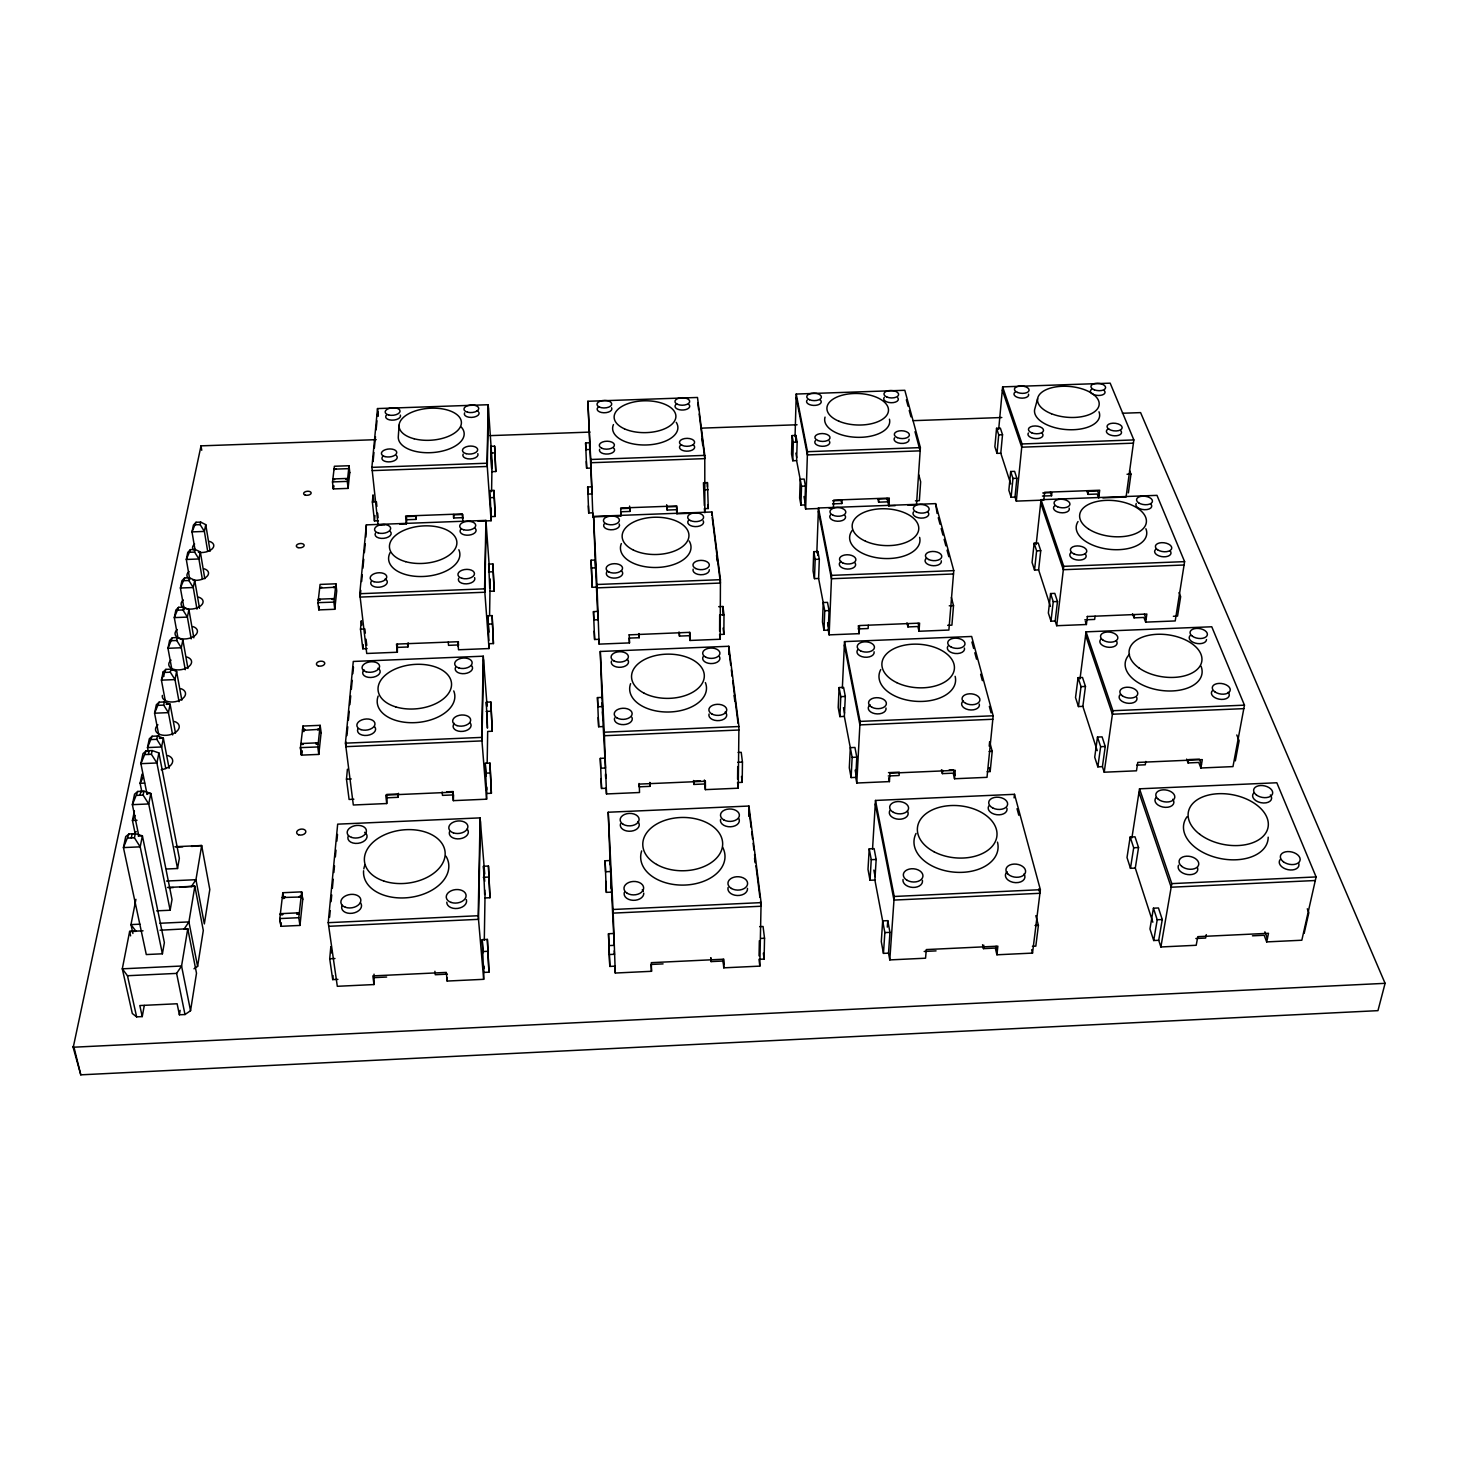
<?xml version="1.0" encoding="UTF-8"?>
<svg xmlns="http://www.w3.org/2000/svg" width="1458" height="1458" viewBox="0 0 1458 1458"><rect width="100%" height="100%" fill="white"/><g stroke="black" fill="none" stroke-linecap="round" stroke-linejoin="round"><path stroke-width="1.5" d="M707.422 486.79L707.422 482.598L703.449 482.744L704.342 505.525M591.638 486.844L587.665 486.99L587.993 494.08L592.003 493.934L587.866 401.278L697.489 397.469L704.779 455.388L704.834 512.742L704.342 508.66L708.296 508.514L707.422 482.598M610.191 864.831L608.223 812.234L748.938 806.037L761.094 902.63L759.818 966.125L723.769 967.839L723.077 961.022L711.085 961.587L711.085 958.143M711.905 515.275L711.905 511.977L593.57 516.387L595.538 568.073M719.614 631.241L719.687 614.911L723.988 614.747L723.879 634.303L719.596 634.485L720.179 639.26L689.98 640.463L689.488 635.688L679.446 636.089L679.045 631.934M720.179 639.26L720.434 579.683L711.905 511.977M722.895 615.167L722.949 606.492L718.666 606.674M723.769 967.839L723.824 959.2L651.325 962.663L651.507 971.301L615.294 973.033L614.948 966.162L609.809 966.417L609.262 954.534L608.496 933.74L613.636 933.485M728.763 654.113L728.818 646.277L600.277 651.471L601.972 698.145M737.584 779.192L737.73 766.525M704.378 780.03L705.38 789.635L738.24 788.195L738.933 726.521L728.818 646.277M738.24 788.195L737.548 782.545L742.213 782.345L742.45 762.097L741.229 752.328L738.131 752.456M483.783 972.413L488.94 972.176L487.373 939.408L482.197 939.645L483.473 968.969L483.546 964.977M484.985 897.946L489.961 897.727L488.448 866.034L483.473 866.252L484.694 894.538L484.767 890.091M486.68 793.462L491.382 793.261L489.961 763.099L485.241 763.299L486.407 790.108L486.48 786.135M487.172 763.154L487.683 731.442L492.239 731.242L490.854 702.009L486.298 702.191L487.428 728.125L487.1 712.597M457.83 641.629L458.523 649.776L489.031 648.555L489.104 643.725L493.442 643.561L492.13 615.604L487.792 615.786L488.867 640.481M489.961 591.274L494.153 591.11L492.895 563.954L488.685 564.118L489.724 588.066L489.852 580.211M491.182 516.606L495.173 516.442L493.97 490.417L489.961 490.581L490.963 513.471L491.036 508.095M491.911 471.663L495.793 471.517L494.626 446.184L490.726 446.312L491.692 468.565L490.726 446.312M488.94 972.176L487.373 939.408M489.961 897.727L488.448 866.034M491.382 793.261L489.961 763.099M492.239 731.242L490.854 702.009M493.442 643.561L492.13 615.604M494.153 591.11L492.895 563.954M495.173 516.442L493.97 490.417M495.793 471.517L494.626 446.184M484.73 873.998L480.101 817.883L337.673 824.153L328.214 922.677L337.308 986.301L373.977 984.551L372.865 975.894L446.294 972.413L447.169 981.052L483.673 979.32L483.874 966.435M484.293 940.374L485.058 893.517M487.081 705.891L483.272 656.191L353.273 661.458L345.437 743.161L353.328 804.998L386.716 803.54L385.75 795.12L452.581 792.204L453.347 800.642L486.589 799.184L486.772 787.502M489.578 615.513L490.161 578.954M478.096 521.199L491.109 520.725L491.291 509.425M491.583 491.656L492.075 461.074L488.193 404.723L377.513 408.568L371.881 467.362L378.078 524.935L384.62 524.698M748.774 816.389L748.938 806.037M483.673 979.32L478.188 915.733L480.101 817.883M486.589 799.184L481.687 737.402L483.272 656.191M489.031 648.555L484.585 588.85L485.933 520.397L366.359 524.862L359.762 593.716L366.723 653.476L397.36 652.236L397.36 644.144M491.109 520.725L487.045 463.225L488.193 404.723M480.411 821.437L478.516 919.342L328.743 926.304M483.527 659.636L481.96 740.901L345.874 746.66L346.293 742.25M486.17 523.714L484.84 592.24L360.162 597.087L360.8 590.417M488.412 407.912L487.282 466.469L372.227 470.624M759.053 955.865L759.363 940.683M759.818 966.125L758.998 959.309L764.101 959.072L764.539 938.259L763.063 926.486L759.654 926.65M796.615 460.619L797.143 442.066L795.886 435.45L792.059 435.577L791.548 454.094L792.788 460.764L796.615 460.619L801.517 486.225L800.934 505.069L804.871 504.924L805.636 508.988L818.448 508.496M792.788 460.764L793.298 442.211L792.059 435.577M795.047 436.707L796.232 394.043L904.817 390.288L920.381 447.624L916.481 504.851L907.97 505.161M795.704 442.066L795.886 435.45M804.871 504.924L805.472 486.079L804.142 479.062L800.205 479.208L799.64 497.998L800.934 505.069M805.636 508.988L807.477 451.688L796.232 394.043M453.037 797.271L453.238 791.548L446.604 791.84M458.249 646.532L458.413 641.702L396.503 644.09L397.36 652.236M462.66 518.629L462.806 514.51L453.402 514.856L453.657 517.991L463.043 517.645M447.169 981.052L447.278 977.607M453.347 800.642L453.547 794.902L442.485 795.375L442.175 792.022M818.612 578.48L819.323 559.216L817.865 551.507L813.728 551.671L813.054 570.898L814.475 578.644L818.612 578.48L824.754 610.738L823.989 630.293L828.235 630.111L829.128 634.868L859.126 633.665L859.546 625.537L919.597 623.131L919.014 631.259L948.885 630.056L953.769 570.625L935.58 503.63L818.448 507.985L816.826 552.892M814.475 578.644L815.168 559.38L813.728 551.671M817.719 555.516L817.865 551.507M453.657 517.991L453.803 514.401M828.235 630.111L829.055 610.574L827.488 602.373L823.223 602.537L822.476 622.037L823.989 630.293M829.128 634.868L831.589 575.363L818.448 507.985M832.573 503.885L841.795 503.539L841.922 500.422L832.7 500.768M844.346 716.425L845.312 696.45L843.581 687.374L839.097 687.556L838.204 707.476L839.881 716.607L844.346 716.425L852.146 757.376L851.107 777.588L855.737 777.387L856.775 783.019L889.416 781.597L889.963 773.196L955.282 770.353L954.534 778.754L987.011 777.333L993.171 715.787L971.648 636.472L844.51 641.611L842.341 688.176M839.881 716.607L840.792 696.651L839.097 687.556M859.126 633.665L858.325 625.682M855.737 777.387L856.794 757.176L854.953 747.462L850.324 747.644L849.303 767.837L851.107 777.588M856.775 783.019L860.074 721.4L844.51 641.611M868.294 625.282L868.13 628.526L858.161 628.927M887.849 501.825L878.645 502.172L878.828 499.055L888.031 498.709L889.015 502.755M895.212 505.634L888.815 505.871L889.289 498.053L833.721 500.112L833.393 507.949L829.128 508.113M874.891 880.049L876.167 859.455L874.107 848.611L869.223 848.829L868.002 869.369L870.007 880.268L874.891 880.049L884.86 932.591L883.457 953.386L888.523 953.149L889.799 959.911L925.557 958.198L926.286 949.577L997.873 946.169L996.926 954.79L1032.519 953.095L1040.374 889.708L1014.495 794.318L875.493 800.442L872.54 849.103M870.007 880.268L871.246 859.691L869.223 848.829M386.716 803.54L387.117 797.799L398.198 797.307L398.471 793.316M397.706 647.388L407.876 646.987L408.149 642.778M399.857 524.133L406.399 523.878L406.691 519.741L416.095 519.394L416.314 515.804M887.302 927.142L887.758 920.654L882.673 920.891L881.288 941.649L883.457 953.386M919.014 631.259L917.866 626.521L907.933 626.922L908.152 623.678M399.091 425.153L398.307 436.543A33.005 17.022 -4 0 0 437.364 452.035A33.005 17.022 -4 0 0 461.348 427.139M888.523 953.149L889.963 932.355L887.758 920.654M889.799 959.911L894.228 896.47L875.493 800.442M373.977 984.551L374.032 974.163M935.58 503.63L937.093 513.416M72.918 1046.516L80.791 1074.838L1377.956 1010.649L1385.1 983.33L73.265 1047.227L201.022 445.856L376.2 439.66M951.363 597.47L953.514 605.635L951.91 625.154L947.664 625.336M954.534 778.754L953.186 773.159L942.378 773.615L942.652 770.28M337.91 979.357L332.716 979.612L333.08 975.602M367.143 648.628L362.805 648.792L363.188 644.582M378.442 520.798L374.433 520.943L374.925 515.549M1000.789 453.238L1002.521 434.721L1000.37 428.16L996.561 428.306L994.866 446.768L996.999 453.365L1000.789 453.238L1010.74 483.965M998.675 429.454L1002.612 386.88L1110.176 383.162L1133.85 439.933L1126.086 497.014L1102.904 497.889M996.999 453.365L998.712 434.849L996.561 428.306M332.716 979.612L329.708 958.763L330.82 946.752L331.713 952.985M353.838 799.239L349.1 799.458L346.475 779.155L347.405 769.204M362.805 648.792L360.49 629.163L361.274 620.78L361.784 625.136M374.433 520.943L372.373 502.008L373.029 494.863L373.722 501.151M329.581 917.337L330.237 910.612M331.094 901.645L331.731 894.939M332.369 888.214L333.226 879.247M333.864 872.522L334.502 865.815M335.358 856.848L335.996 850.123M336.853 841.157L337.509 834.45M346.931 735.616L347.769 726.777M348.407 720.143L349.246 711.304M349.884 704.67L350.722 695.831M351.36 689.197L352.198 680.357M352.836 673.742L353.474 667.108M361.639 581.523L362.277 574.853M362.914 568.201L363.753 559.307M364.391 552.637L365.247 543.743M365.885 537.073L366.359 524.862M373.084 461.566L373.959 452.509M374.378 447.989L375.471 436.653M376.109 429.873L376.984 420.815M377.403 416.277L377.841 411.757M1015.005 497.087L1016.882 478.297L1014.604 471.353L1010.686 471.499L1008.863 490.252L1011.105 497.233L1015.005 497.087L1016.317 501.115L1043.8 500.094L1044.657 492.275L1099.697 490.234L1098.694 498.053L1097.181 494.043L1088.069 494.371L1086.775 490.89M1011.105 497.233L1012.964 478.443L1010.686 471.499M989.198 746.168L989.636 741.685L992.205 751.344L990.164 771.537L987.102 771.683M1016.317 501.115L1022.058 443.961L1002.612 386.88M996.926 954.79L995.304 948.065L983.457 948.629L983.822 945.185M1038.625 569.914L1040.739 550.687L1038.224 543.069L1034.141 543.233L1032.064 562.405L1034.542 570.078L1038.625 569.914L1050.453 606.419M1036.182 544.472L1041.03 499.693L1156.978 495.356L1184.607 561.64L1175.221 620.944L1145.66 622.129L1143.892 617.463L1134.051 617.846L1132.538 613.782M299.965 925.429L302.717 899.531L301.642 891.859L282.834 892.715L279.808 918.595L280.938 926.304L299.965 925.429L298.781 917.702L301.642 891.859M301.879 750.724L301.423 754.533L300.439 747.699L302.972 726.048L320.159 725.337L317.844 746.952L300.366 747.626L301.442 755.135L318.792 754.406L321.106 732.736M335.887 583.801L333.937 602.118L317.88 602.646L318.828 609.9L334.775 609.28L336.725 590.927L335.887 583.801L320.086 584.421L318.281 600.095L320.268 600.022M348.098 488.394L347.277 481.395L332.479 481.924L333.317 488.922L348.098 488.394L349.756 472.574M1034.542 570.078L1036.62 550.851L1034.141 543.233M347.332 481.505L349.027 465.74L334.374 466.25L332.533 482.051M1014.094 797.872L1014.495 794.318M1042.434 496.066L1051.564 495.738L1051.911 492.622L1042.78 492.968M296.849 913.729L299.291 913.966L296.903 914.075M298.817 897.107L301.205 895.85L298.762 896.761L301.168 896.998L282.251 897.508L284.656 897.745C285.349 894.993 279.371 897.946 284.766 896.943M315.967 743.58L318.19 743.817L316.022 743.908M317.607 729.765C322.965 727.141 314.108 730.458 319.721 729.328L302.535 730.385L304.777 729.638L302.571 729.383L304.777 729.638M332.242 599.548L334.192 599.147M333.536 587.264L335.559 587.519L333.609 586.699M334.01 469.166L348.699 468.638M333.572 587.592L335.613 586.954M345.746 479.299L347.642 478.734M1055.191 621.017L1057.487 601.516L1054.808 593.388L1050.58 593.552L1048.357 613.016L1050.981 621.181L1055.191 621.017L1056.704 625.719L1086.392 624.516L1087.449 616.424M1050.981 621.181L1053.241 601.68L1050.58 593.552M1056.704 625.719L1063.739 566.342L1041.03 499.693M333.299 488.412L333.645 485.642M280.938 926.304L281.339 923.042M282.579 914.385L280.191 914.494L282.633 914.731M284.711 896.597L284.656 897.745M301.442 755.135L301.934 751.052M302.954 744.127L300.767 744.218L302.991 744.473M304.722 729.292L304.686 730.294M318.828 609.9L319.247 606.455M321.726 587.155L319.721 588.121L335.522 587.191M333.317 488.922L333.682 485.951M335.85 469.111L334.046 469.476L335.941 468.929M334.647 479.7L332.861 479.281M317.953 602.737L318.336 599.53M1088.069 494.371L1088.452 491.255L1097.582 490.927L1099.095 494.918M1035.836 915.679L1038.406 925.356L1035.818 946.133L1032.446 946.297M1082.857 706.365L1085.463 686.445L1082.51 677.478L1078.082 677.66L1075.53 697.544L1078.446 706.565L1082.857 706.365L1097.236 750.67M1080.014 678.845L1086.046 631.843L1211.762 626.776L1244.458 705.162L1232.976 766.598L1200.863 768.001L1198.768 762.461L1188.07 762.935L1186.648 759.089M1078.446 706.565L1081.016 686.645L1078.082 677.66M1095.086 616.205L1094.648 619.431L1084.788 619.832M1128.383 492.877L1130.952 474.105L1129.549 470.642M1102.412 766.653L1105.255 746.478L1102.084 736.873L1097.491 737.055L1094.721 757.212L1097.838 766.853L1102.412 766.653L1104.216 772.211L1136.475 770.808L1137.75 762.425L1202.321 759.618L1200.863 768.001M1097.838 766.853L1100.644 746.678L1097.491 737.055M1104.216 772.211L1112.91 710.72L1086.046 631.843M1134.051 617.846L1134.506 614.62M1145.66 622.129L1146.863 614.037L1087.176 616.515M1135.29 868.093L1138.552 847.535L1135.017 836.819L1130.169 837.038L1127.016 857.541L1130.46 868.312L1135.29 868.093L1152.841 922.203M1131.9 837.894L1139.518 788.814L1276.825 782.764L1316.1 876.932L1301.83 940.228L1266.674 941.904L1264.159 935.271L1252.458 935.817M1145.806 761.441L1145.277 764.794L1136.711 765.158M1130.46 868.312L1133.686 847.754L1130.169 837.038M143.048 930.805L129.634 931.425L122.308 968.823L132.313 1013.51L136.633 1016.864L142.246 1016.59L139.822 1005.546L177.129 1003.76L179.389 1014.786L185.002 1014.531L190.542 1010.704L196.502 973.233L187.772 928.728L160.07 930.222M193.987 968.805L197.595 966.381L203.3 930.477L194.862 886.227L167.561 887.466M179.389 1014.786L180.118 1010.339M1158.709 940.282L1162.263 919.524L1158.454 907.97L1153.442 908.206L1149.961 928.928L1153.697 940.519L1158.709 940.282L1160.878 946.971L1196.198 945.276L1197.802 936.656L1268.496 933.302L1266.674 941.904M1153.697 940.519L1157.215 919.761L1153.442 908.206M1188.07 762.935L1188.653 759.582L1199.351 759.126L1201.447 764.648M1160.878 946.971L1171.795 883.621L1139.518 788.814M162.403 953.805L164.371 942.633L142.392 835.853L135.266 833.684L128.997 833.976L125.716 836.582L123.438 847.59L146.292 954.553L162.403 953.805L140.187 846.843L134.428 837.803L135.266 833.684M156.644 910.849L170.13 910.229L172.026 899.531L150.83 793.462L143.923 791.184L137.781 791.439L134.555 794.173L132.368 804.67L138.783 835.671M166.54 869.004L177.53 868.512L179.352 858.27L158.904 752.948L152.179 750.56L146.183 750.815L142.993 753.622L140.897 763.664L147.094 794.446M142.246 1016.59L144.287 1005.437M1235.327 760.876L1239.118 740.719L1236.785 734.978M1206.295 934.614L1205.638 938.059L1195.87 938.515M135.922 899.331L130.983 924.591L132.915 933.485M165.155 700.059L161.419 680.139L163.096 671.992L165.866 669.368L170.951 669.149L176.6 671.445L174.996 679.592L179.061 701.717M172.026 670.261L167.98 648.3L169.602 640.463L172.336 637.766L177.329 637.565L182.87 639.934L181.302 647.753L185.257 669.732M177.84 637.237L174.304 617.609L175.871 610.045L178.587 607.33L183.489 607.129L188.902 609.535L187.389 617.099L191.217 638.896M184.237 609.663L180.409 588.011L181.922 580.721L184.601 577.969L189.412 577.769L194.716 580.229L193.258 587.519L196.976 609.152M189.777 579.591L186.314 559.471L187.754 552.418L190.415 549.63L195.135 549.447L200.329 551.944L198.926 558.979L202.316 579.118M195.007 549.648L192 531.897L193.404 525.099L196.028 522.274L200.675 522.092L205.742 524.643L204.393 531.423L207.692 551.397M158.904 752.948L156.917 762.99L177.53 868.512M165.775 768.566L161.619 746.97L156.771 739.315L157.428 736.035L163.351 738.185L169.128 768.366M172.627 734.923L168.435 712.634L163.679 705.125L164.317 701.954L170.112 704.178L175.507 733.119M165.866 669.368L161.419 680.139L174.996 679.592L170.331 672.211L170.951 669.149M172.336 637.766L167.98 648.3L181.302 647.753L176.746 640.499L177.329 637.565M178.587 607.33L174.304 617.609L187.389 617.099L182.906 609.954L183.489 607.129M184.601 577.969L180.409 588.011L193.258 587.519L188.866 580.503L189.412 577.769M190.415 549.63L186.314 559.471L198.926 558.979L194.607 552.09L195.135 549.447M196.028 522.274L192 531.897L204.393 531.423L200.147 524.643L200.675 522.092M170.13 910.229L148.734 803.959L143.121 795.12L143.923 791.184M146.183 750.815L140.897 763.664L156.917 762.99L151.413 754.315L152.179 750.56M131.293 837.949L132.131 833.83M140.041 795.248L140.861 791.311M148.406 754.442L149.19 750.688M148.352 751.891L147.495 747.571L152.142 736.254L157.428 736.035M158.886 735.506L154.584 713.199L159.141 702.173L164.317 701.954M138.218 836.035L142.392 835.853L140.187 846.843L123.438 847.59L128.997 833.976M146.766 793.644L150.83 793.462L148.734 803.959L132.368 804.67L137.781 791.439M134.409 810.976L132.441 820.49L135.175 833.611M142.009 774.162L140.114 783.311L141.882 792.004M1304.163 933.357L1308.847 912.617L1307.297 908.79M1037.604 398.69L1034.597 409.734A32.677 16.457 4.9 0 0 1069.151 429.727A32.677 16.457 4.9 0 0 1098.986 411.794M143.376 776.768L140.114 783.311L144.615 783.11M134.938 815.496L132.441 820.49L137.034 820.289M185.002 1014.531L176.618 973.397L181.557 966.016L187.772 928.728L184.091 929.111L188.92 921.912L194.862 886.227L180.045 887.229M191.253 886.719L195.955 879.703L201.66 845.531L174.942 846.715M159.141 702.173L156.334 704.743L154.584 713.199L168.435 712.634L170.112 704.178L166.176 704.342M152.142 736.254L149.317 738.787L147.495 747.571L161.619 746.97L163.351 738.185L159.341 738.368M139.895 924.19L130.983 924.591L136.031 931.334L129.634 931.425L130.6 935.872M159.943 923.26L188.92 921.912L197.595 966.381M298.781 917.702L279.699 918.576L280.938 925.648M328.214 922.677L478.188 915.733M761.094 902.63L613.053 909.482L615.294 973.033M894.228 896.47L1040.374 889.708M1171.795 883.621L1316.1 876.932M1315.28 880.523L1171.175 887.211L1138.953 792.35M329.708 958.763L334.957 958.507M481.997 951.582L487.191 951.327M609.809 966.417L609.043 945.586L614.219 945.349L610.045 860.53L605.088 860.767L606.364 892.369L611.321 892.15M761.112 938.423L764.539 938.259M884.86 932.591L889.963 932.355M1035.016 925.52L1038.406 925.356M1157.215 919.761L1162.263 919.524M190.542 1010.704L181.557 966.016L122.308 968.823L127.484 975.73L176.618 973.397M609.262 954.534L614.365 954.279M374.469 977.625L386.643 977.042M447.406 974.144L435.268 974.728L434.903 971.283M663.08 963.884L651.052 964.449L651.507 971.301M924.172 951.454L936.054 950.889M176.181 847.098L182.76 846.806M191.527 846.424L201.66 845.531L209.806 889.508L204.339 923.916L195.955 879.703L166.485 881.033M168.855 887.74L173.338 887.539M483.272 877.315L488.284 877.078M610.592 871.538L605.599 871.756L605.088 860.767M871.246 859.691L876.167 859.455M1133.686 847.754L1138.552 847.535M280.3 913.674L299.327 912.799M280.355 914.02L282.724 913.911M296.995 913.255L299.382 913.145M705.38 789.635L705.38 781.233L639.297 784.094L639.515 792.514L606.492 793.954L606.218 788.249L601.534 788.468L600.313 758.36L604.997 758.16M346.475 779.155L351.25 778.955M485.077 773.196L489.815 772.977M737.766 762.297L742.45 762.097M852.146 757.376L856.794 757.176M989.125 751.471L992.205 751.344M1100.644 746.678L1105.255 746.478M136.979 795.375L143.121 795.12M700.405 780.795L693.844 781.087L693.862 784.44L704.797 783.967M888.487 772.631L899.331 772.157L899.094 775.51L888.268 775.984M949.14 769.988L953.477 769.806L954.826 775.401M650.013 783.001L650.086 786.354L639.133 786.828L639.041 783.475M128.14 838.095L134.428 837.803M158.485 705.326L163.679 705.125M597.47 697.58L602.008 697.398L602.464 706.583L597.908 706.765L597.47 697.58L598.673 726.758L603.193 726.576L605.489 768.001L600.769 768.202L600.313 758.36M486.152 711.413L490.726 711.231M840.792 696.651L845.312 696.45M1081.016 686.645L1085.463 686.445M151.468 739.552L156.771 739.315M300.858 743.544L318.227 742.815M300.913 743.872L303.082 743.78M316.094 743.234L318.263 743.143M345.437 743.161L481.687 737.402M738.933 726.521L604.268 732.208L606.492 793.954M860.074 721.4L993.171 715.787M1112.91 710.72L1244.458 705.162M145.417 754.57L151.413 754.315M738.878 730.021L604.396 735.725L600.277 651.471M992.825 719.268L859.892 724.899L844.346 645.037M1243.82 708.643L1112.418 714.22L1085.609 635.269M593.479 611.613L597.78 611.431L598.181 619.741L593.862 619.905L593.479 611.613L594.609 639.497L598.91 639.315L599.147 644.126L629.473 642.905L629.255 634.759M360.49 629.163L364.864 628.981L365.338 633.082M487.665 624.115L492.002 623.951M824.754 610.738L829.055 610.574M949.267 605.799L953.514 605.635M1053.241 601.68L1057.487 601.516M171.734 640.7L176.746 640.499M629.054 634.868L689.926 632.335L689.98 640.463M458.687 644.946L448.535 645.347L448.244 642.103M639.133 634.467L639.205 637.711L629.145 638.112L629.473 642.905M1173.38 616.278L1177.554 616.096L1180.652 596.632L1179.012 592.586M165.246 672.411L170.331 672.211M189.868 552.254L194.607 552.09M596.34 587.137L592.185 587.301L591.073 560.2L595.247 560.036L597.525 611.248M184.054 580.685L188.866 580.503M488.558 571.937L492.768 571.773M591.073 560.2L591.438 567.982L595.629 567.818M815.168 559.38L819.323 559.216M1036.62 550.851L1040.739 550.687M359.762 593.716L484.585 588.85M720.434 579.683L596.942 584.494L599.147 644.126M831.589 575.363L953.769 570.625M1063.739 566.342L1184.607 561.64M953.496 573.978L831.461 578.735L818.339 511.302M1184.078 565.011L1063.338 569.714L1040.684 502.974M318.3 599.202L334.247 598.582M318.227 599.767L320.341 599.438M332.187 599.238L334.283 598.91M178.004 610.155L182.906 609.954M1133.413 443.159L1021.73 447.187L1002.32 390.051M586.335 461.493L586.645 468.237L590.508 468.091M332.825 478.971L347.605 478.424M372.373 502.008L376.419 501.862L376.893 506.382M489.852 497.688L493.861 497.543M704.323 489.797L708.296 489.651M801.517 486.225L805.472 486.079M1012.964 478.443L1016.882 478.297M1127.034 474.251L1130.952 474.105M620.579 508.642L629.892 508.295L629.984 511.43L620.671 511.776L620.944 515.877L592.896 516.916L592.695 512.815L588.722 512.961L588.394 505.835M195.5 524.807L200.147 524.643M666.671 504.723L667.181 510.045L676.476 509.699L676.895 513.781L698.382 512.979M915.442 500.805L919.36 500.659L920.654 481.833L918.795 474.871M489.943 435.632L590.034 432.097M701.517 428.142L797.07 424.77M913.091 420.669L1001.81 417.517M1122.387 413.252L1140.593 412.614L1385.1 983.33M585.606 442.94L589.469 442.795L589.816 449.483L585.916 449.629L585.606 442.94L586.645 468.237M490.617 453.037L494.517 452.891M793.298 442.211L797.143 442.066M998.712 434.849L1002.521 434.721M371.881 467.362L487.045 463.225M704.779 455.388L590.763 459.489L592.896 516.916M807.477 451.688L920.381 447.624M1022.058 443.961L1133.85 439.933M80.791 1074.838L74.012 1047.391M1144.366 614.219L1146.134 618.903M1264.888 931.826L1267.403 938.478M1050.343 492.239L1051.564 495.738M1085.335 621.381L1086.392 624.516M906.347 399.82L908.079 406.199M909.227 410.463L910.958 416.842M914.986 431.714L920.162 450.85L807.367 454.932L796.141 397.214M938.259 517.736L940.027 524.224M941.194 528.561L942.943 535.05M944.128 539.369L945.878 545.857M947.044 550.195L948.812 556.683M971.921 642.049L973.652 648.482M974.819 652.765L976.55 659.198M980.633 674.216L982.364 680.649M989.344 706.401L991.075 712.834M1017.028 808.716L1018.796 815.222M1038.752 888.961L1039.937 893.298L893.973 900.078L875.274 803.996M989.162 767.655L990.164 771.537M1031.644 949.741L1032.519 953.095M918.103 623.295L919.251 628.015M996.087 946.297L997.308 951.345M886.993 498.308L888.815 505.871M877.825 498.654L878.645 502.172M906.967 622.821L907.933 626.922M941.467 769.733L942.378 773.615M982.546 944.729L983.457 948.629M127.484 975.73L136.633 1016.864M841.047 500.021L841.795 503.539M888.651 777.843L889.416 781.597M795.868 453.11L796.706 457.557M803.996 496.504L804.98 501.789M827.597 622.766L828.381 626.885M843.489 707.64L844.51 713.108M855.172 770.152L855.901 774.052M873.871 870.098L875.092 876.641M163.096 671.992L163.916 676.421M176.6 671.445L181.849 700.168M182.87 639.934L187.954 668.438M188.902 609.535L193.841 637.839M194.716 580.229L199.509 608.314M200.329 551.944L204.813 578.735M205.742 524.643L210.116 551.215M201.022 445.856L201.733 450.267M282.834 892.715L283.672 898.638M301.66 892.515L302.717 899.531M302.972 726.048L303.774 731.661L302.991 726.649M317.771 746.897L318.792 754.406M320.159 725.337L321.179 732.809M697.781 402.882L698.619 409.57M699.184 414.017L704.797 458.632L590.873 462.733L587.866 401.278M712.197 517.535L720.416 583.054L597.069 587.866L593.57 516.387M728.8 649.703L730.75 665.322M731.315 669.787L732.153 676.476M732.718 680.941L738.04 723.332M748.883 809.591L751.143 827.561M751.708 832.062L752.547 838.806M753.112 843.307L753.968 850.05M754.533 854.534L755.372 861.277M755.937 865.779L759.891 897.253M760.456 901.737L761.021 906.238L613.18 913.109L608.223 812.234M701.918 438.803L702.756 445.437M716.534 555.389L717.263 561.202M722.949 606.492L723.988 614.747M734.121 695.594L734.814 701.061M754.533 858.398L755.08 862.771M333.864 602.026L334.775 609.28M707.859 504.96L708.296 508.514M723.095 628.088L723.879 634.303M741.484 776.44L742.213 782.345M763.354 953.168L764.101 959.072M366.049 639.224L366.778 645.365M349.027 465.74L349.811 472.684M387.117 797.799L386.734 794.428L397.834 793.954L398.198 797.307M377.622 513.143L378.114 517.663M377.513 408.568L378.296 416.168M676.876 510.646L676.457 506.564L667.144 506.91L667.181 510.045M689.47 632.444L689.962 637.219M704.797 780.613L705.38 786.281M723.259 959.291L723.788 964.394M407.547 643.725L407.876 646.987M693.479 780.504L693.862 784.44M710.702 957.651L711.085 961.587M406.691 519.741L406.381 516.606L415.785 516.26L416.095 519.394M406.399 523.878L405.616 516.023L462.277 513.909L462.915 521.782M482.197 939.645L483.309 952.675M483.473 866.252L484.712 881.288M485.241 763.299L486.243 775.948M486.298 702.191L486.626 706.365M487.792 615.786L489.013 632.098M629.583 506.09L629.984 511.43M638.914 633.537L639.205 637.711M649.794 782.399L650.086 786.354M485.933 520.397L489.214 565.686M488.685 564.118L489.123 570.151M602.464 711.796L602.883 719.578M605.507 773.87L605.744 778.372L605.617 775.036M610.756 879.921L611.194 888.724M614.255 950.835L614.438 954.808M594.226 631.15L594.609 639.497M598.236 717.536L598.673 726.758M601.079 778.59L601.534 788.468M605.854 881.343L606.364 892.369M608.496 933.74L609.043 945.586M587.665 486.99L588.722 512.961M591.438 567.982L592.185 587.301M602.136 702.701L603.193 726.576M620.944 515.877L620.725 508.022L676.822 505.944L676.895 513.781M679.41 632.845L679.446 636.089M134.191 834.304A12.776 7.964 -11.9 0 1 136.232 831.552M167.889 755.536A12.247 7.381 -10.7 0 1 172.19 763.172A12.247 7.381 -10.7 0 1 161.2 769.751M174.504 721.473A11.992 7.108 -10.2 0 1 176.874 731.26A11.992 7.108 -10.2 0 1 160.216 734.595A11.992 7.108 -10.2 0 1 157.92 724.79M180.865 688.65A11.755 6.853 -9.7 0 1 184.291 696.942A11.755 6.853 -9.7 0 1 170.513 701.972A11.755 6.853 -9.7 0 1 162.348 695.43M187.007 657.048A11.536 6.616 -9.3 0 1 189.358 666.124A11.536 6.616 -9.3 0 1 173.338 669.222A11.536 6.616 -9.3 0 1 171.042 660.128M192.912 626.576A11.318 6.379 -8.9 0 1 195.263 635.324A11.318 6.379 -8.9 0 1 179.534 638.312A11.318 6.379 -8.9 0 1 177.256 629.546M198.634 597.16A11.099 6.16 -8.5 0 1 200.949 605.617A11.099 6.16 -8.5 0 1 185.53 608.496A11.099 6.16 -8.5 0 1 183.252 600.04M204.138 568.784A10.899 5.96 -8.2 0 1 206.963 576.457A10.899 5.96 -8.2 0 1 192.893 580.102M187.809 577.641A10.899 5.96 -8.2 0 1 189.03 571.554M209.46 541.374A10.698 5.759 -7.8 0 1 212.267 548.791A10.698 5.759 -7.8 0 1 198.452 552.309M193.422 549.921A10.698 5.759 -7.8 0 1 194.625 544.053M1120.692 430.639A7.6 3.845 5.6 0 1 1118.541 435.322A7.6 3.845 5.6 0 1 1108.809 434.356A7.6 3.845 5.6 0 1 1107.624 429.326M1104.253 390.58A7.381 3.645 5.2 0 1 1102.084 395.009A7.381 3.645 5.2 0 1 1092.643 394.097A7.381 3.645 5.2 0 1 1091.55 389.359M1028.528 394.189A7.363 3.681 4.2 0 1 1019.743 397.961A7.363 3.681 4.2 0 1 1015.278 392.002M1042.27 433.445A7.563 3.882 4.6 0 1 1035.873 438.621A7.563 3.882 4.6 0 1 1028.364 432.99M1145.897 528.744A35.448 19.154 6.3 0 1 1109.647 549.356A35.448 19.154 6.3 0 1 1078.027 521.545M1170.045 550.76A8.256 4.483 7.2 0 1 1167.858 556.245A8.256 4.483 7.2 0 1 1157.324 555.115A8.256 4.483 7.2 0 1 1155.866 549.247M1150.836 504.012A7.983 4.228 6.6 0 1 1144.512 509.699A7.983 4.228 6.6 0 1 1136.219 503.502M1069.206 508.186A7.964 4.265 5.4 0 1 1059.857 512.596A7.964 4.265 5.4 0 1 1054.863 505.653M1085.299 554.022A8.219 4.52 6 0 1 1082.82 559.544A8.219 4.52 6 0 1 1072.323 558.396A8.219 4.52 6 0 1 1071.174 552.509M1201.027 666.178A38.765 22.526 8.2 0 1 1159.019 690.108A38.765 22.526 8.2 0 1 1129.513 654.278M1228.146 692.24A9.04 5.285 9.4 0 1 1225.996 698.746A9.04 5.285 9.4 0 1 1214.478 697.416A9.04 5.285 9.4 0 1 1212.655 690.436M1206.513 639.57A8.73 4.957 8.5 0 1 1195.432 643.16A8.73 4.957 8.5 0 1 1190.457 635.269M1116.172 640.572A8.693 5.012 7.1 0 1 1113.675 646.696A8.693 5.012 7.1 0 1 1102.576 645.438A8.693 5.012 7.1 0 1 1101.246 638.877M1136.784 697.507A8.985 5.34 8 0 1 1126.487 703.048A8.985 5.34 8 0 1 1120.546 694.3M1268.187 837.184A42.847 26.845 11.1 0 1 1217.084 857.778A42.847 26.845 11.1 0 1 1187.122 816.662M1298.622 863.027A10.024 6.306 12.6 0 1 1287.906 869.661A10.024 6.306 12.6 0 1 1280.507 859.181M1270.337 794.938A9.641 5.887 11.3 0 1 1268.223 802.246A9.641 5.887 11.3 0 1 1255.976 800.734A9.641 5.887 11.3 0 1 1253.862 792.915M1172.779 799.276A9.568 5.978 9.7 0 1 1170.282 806.602A9.568 5.978 9.7 0 1 1158.089 805.089A9.568 5.978 9.7 0 1 1156.394 797.234M1197.51 867.674A9.951 6.397 11 0 1 1187.705 874.563A9.951 6.397 11 0 1 1178.52 865.232M889.435 419.193A32.55 16.767 2.1 0 1 856.848 437.309A32.55 16.767 2.1 0 1 825.046 417.116M909.027 439.241A7.545 3.937 2.8 0 1 900.625 443.378A7.545 3.937 2.8 0 1 894.592 437.764M897.782 397.779A7.345 3.718 2.5 0 1 891.038 402.718A7.345 3.718 2.5 0 1 884.259 397.341M819.833 399.583A7.326 3.736 1.5 0 1 819.177 404.376A7.326 3.736 1.5 0 1 809.81 404.704A7.326 3.736 1.5 0 1 807.203 400.021M829.31 441.063A7.545 3.955 1.7 0 1 822.112 446.294A7.545 3.955 1.7 0 1 815.405 440.608M919.615 537.364A35.211 19.574 2.9 0 1 880.195 558.195A35.211 19.574 2.9 0 1 852.456 530.092M941.285 560.801A8.183 4.593 3.8 0 1 931.225 565.485A8.183 4.593 3.8 0 1 926.668 558.068M928.163 512.359A7.928 4.338 3.4 0 1 920.982 518.119A7.928 4.338 3.4 0 1 913.546 511.849M845.02 515.476A7.928 4.356 2.1 0 1 837.53 521.253A7.928 4.356 2.1 0 1 830.404 514.966M855.044 562.916A8.165 4.629 2.4 0 1 851.764 568.492A8.165 4.629 2.4 0 1 841.375 567.344A8.165 4.629 2.4 0 1 841.066 561.366M955.136 676.33A38.382 23.146 4.1 0 1 914.366 701.189A38.382 23.146 4.1 0 1 880.76 669.55M979.302 704.105A8.93 5.449 5.2 0 1 968.476 709.7A8.93 5.449 5.2 0 1 963.301 700.879M964.449 648.081A8.639 5.103 4.6 0 1 955.026 653.476A8.639 5.103 4.6 0 1 947.9 646.167M874.107 651.762A8.62 5.139 3 0 1 864.375 657.175A8.62 5.139 3 0 1 857.632 649.831M885.99 708.023A8.912 5.486 3.4 0 1 874.836 713.636A8.912 5.486 3.4 0 1 870.134 704.779M997.491 842.141A42.191 27.775 5.9 0 1 952.949 872.03A42.191 27.775 5.9 0 1 916.061 833.411M1024.026 873.925A9.841 6.543 7.5 0 1 1020.8 881.853A9.841 6.543 7.5 0 1 1008.243 880.213A9.841 6.543 7.5 0 1 1007.15 871.72M1006.931 808.242A9.477 6.105 6.5 0 1 996.762 814.712A9.477 6.105 6.5 0 1 988.779 805.946M907.441 811.049A9.459 6.16 4.4 0 1 898.784 819.232A9.459 6.16 4.4 0 1 890.018 810.32M922.404 880.322A9.805 6.616 5.2 0 1 912.799 887.412A9.805 6.616 5.2 0 1 903.012 879.484M676.239 422.346A32.641 16.967 -0.9 0 1 646.714 444.963A32.641 16.967 -0.9 0 1 613.454 424.57M693.37 444.963A7.563 3.973 -0.3 0 1 692.277 450.066A7.563 3.973 -0.3 0 1 682.563 450.413A7.563 3.973 -0.3 0 1 680.321 445.437M688.504 404.158A7.345 3.773 -0.4 0 1 687.429 408.969A7.345 3.773 -0.4 0 1 677.988 409.315A7.345 3.773 -0.4 0 1 675.819 404.595M611.558 407.748A7.363 3.773 -1.5 0 1 603.776 412.76A7.363 3.773 -1.5 0 1 598.035 407.311M613.435 447.825A7.582 3.991 -1.5 0 1 608.241 453.985A7.582 3.991 -1.5 0 1 599.639 449.283M689.197 541.009A35.302 19.847 -0.9 0 1 657.467 567.454A35.302 19.847 -0.9 0 1 621.327 543.579M709.317 569.75A8.183 4.666 -0.1 0 1 700.624 574.744A8.183 4.666 -0.1 0 1 693.133 569.167M703.193 520.798A7.946 4.392 -0.2 0 1 695.138 526.611A7.946 4.392 -0.2 0 1 688.577 520.287M619.194 523.951A7.964 4.41 -1.6 0 1 610.811 529.783A7.964 4.41 -1.6 0 1 604.578 523.422M621.454 570.807A8.201 4.684 -1.6 0 1 619.996 576.803A8.201 4.684 -1.6 0 1 609.444 577.204A8.201 4.684 -1.6 0 1 607.275 571.354M705.38 682.563A38.418 23.51 -0.8 0 1 668.475 712.014A38.418 23.51 -0.8 0 1 630.603 683.656M725.173 711.996A8.912 5.54 0.2 0 1 719.578 720.544A8.912 5.54 0.2 0 1 709.044 714.019M719.45 656.701A8.639 5.194 0.1 0 1 710.757 663.572A8.639 5.194 0.1 0 1 703.54 656.1M627.213 659.198A8.657 5.212 -1.7 0 1 621.327 667.217A8.657 5.212 -1.7 0 1 611.467 661.094M631.879 717.245A8.948 5.559 -1.7 0 1 623.678 724.626A8.948 5.559 -1.7 0 1 614.638 717.974M722.658 847.244A42.154 28.322 -0.6 0 1 685.296 885.042A42.154 28.322 -0.6 0 1 641.666 850.889M747.48 888.359A9.805 6.689 0.8 0 1 737.201 895.504A9.805 6.689 0.8 0 1 728.089 887.503M738.805 818.521A9.459 6.233 0.6 0 1 730.604 826.777A9.459 6.233 0.6 0 1 720.598 819.323M637.784 821.492A9.477 6.251 -1.8 0 1 631.387 831.133A9.477 6.251 -1.8 0 1 620.543 823.77M643.762 893.116A9.823 6.725 -1.9 0 1 633.082 900.315A9.823 6.725 -1.9 0 1 624.37 892.278M642.231 889.836A9.823 6.725 -1.9 0 1 643.324 891.403M477.823 453.638A7.636 4.01 -3.5 0 1 470.314 458.96A7.636 4.01 -3.5 0 1 463.115 454.167M478.898 412.377A7.418 3.791 -3.3 0 1 471.59 417.407A7.418 3.791 -3.3 0 1 464.592 412.869M477.021 410.737A7.418 3.791 -3.3 0 1 478.169 411.484M400.349 415.111A7.454 3.791 -4.4 0 1 391.801 420.159A7.454 3.791 -4.4 0 1 386.826 414.673M396.376 455.589A7.673 4.01 -4.7 0 1 394.243 460.746A7.673 4.01 -4.7 0 1 384.402 461.111A7.673 4.01 -4.7 0 1 383.144 456.062M458.851 549.757A35.721 19.92 -4.7 0 1 423.075 576.493A35.721 19.92 -4.7 0 1 390.252 552.363M474.615 577.605A8.274 4.684 -4.1 0 1 466.469 583.856A8.274 4.684 -4.1 0 1 458.687 578.225M475.089 528.288A8.019 4.41 -3.9 0 1 473.157 533.956A8.019 4.41 -3.9 0 1 462.842 534.357A8.019 4.41 -3.9 0 1 461.257 528.798M390.27 531.459A8.074 4.41 -5.2 0 1 383.818 538.33A8.074 4.41 -5.2 0 1 375.471 533.081M385.149 578.954A8.329 4.684 -5.5 0 1 385.586 584.968A8.329 4.684 -5.5 0 1 375.143 586.936A8.329 4.684 -5.5 0 1 371.134 581.596M453.748 690.928A38.965 23.601 -5.7 0 1 416.314 722.567A38.965 23.601 -5.7 0 1 378.151 696.049M469.968 722.694A9.021 5.577 -5 0 1 467.763 729.875A9.021 5.577 -5 0 1 456.172 730.367A9.021 5.577 -5 0 1 454.404 723.35M471.481 665.522A8.73 5.231 -4.6 0 1 464.847 673.596A8.73 5.231 -4.6 0 1 455.516 667.418M377.914 668.238A8.784 5.212 -6.3 0 1 377.841 675.327A8.784 5.212 -6.3 0 1 366.049 676.731A8.784 5.212 -6.3 0 1 364.099 669.878M374.615 726.685A9.094 5.577 -6.8 0 1 367.252 735.379A9.094 5.577 -6.8 0 1 357.957 728.745M445.984 856.192A42.847 28.395 -7.3 0 1 412.833 896.98A42.847 28.395 -7.3 0 1 363.589 870.772M363.826 868.895A42.847 28.395 -7.3 0 1 364.846 865.159M466.305 899.531A9.933 6.743 -6.4 0 1 457.776 908.407A9.933 6.743 -6.4 0 1 446.786 902.174M467.161 829.055A9.568 6.269 -5.8 0 1 459.871 838.769A9.568 6.269 -5.8 0 1 449.665 831.352M364.609 832.299A9.659 6.251 -8 0 1 365.029 840.373A9.659 6.251 -8 0 1 352.927 842.997A9.659 6.251 -8 0 1 348.353 835.835M360.472 902.757A10.024 6.725 -8.9 0 1 352.307 913.255A10.024 6.725 -8.9 0 1 342.138 905.236M298.653 834.796A4.647 2.971 -9.1 0 0 305.834 831.88A4.647 2.971 -9.1 0 0 299.236 829.566A4.647 2.971 -9.1 0 0 298.653 834.796M318.263 665.923A4.21 2.479 -7.1 0 0 324.769 663.499A4.21 2.479 -7.1 0 0 318.755 661.586A4.21 2.479 -7.1 0 0 318.263 665.923M305.269 495.1A3.791 2.005 -6 0 0 311.155 493.132A3.791 2.005 -6 0 0 305.743 491.583A3.791 2.005 -6 0 0 305.269 495.1M298.052 547.625A3.918 2.132 -6.5 0 0 304.139 545.529A3.918 2.132 -6.5 0 0 298.544 543.87A3.918 2.132 -6.5 0 0 298.052 547.625M1108.991 429.253A7.6 3.845 5.6 0 0 1121.803 428.78A7.6 3.845 5.6 0 0 1113.001 423.184A7.6 3.845 5.6 0 0 1108.991 429.253M1094.247 389.796A7.381 3.645 5.2 0 0 1105.62 387.719A7.381 3.645 5.2 0 0 1094.94 383.527A7.381 3.645 5.2 0 0 1094.247 389.796M1017.593 392.475A7.363 3.663 4.2 0 0 1029.093 390.38A7.363 3.663 4.2 0 0 1018.632 386.188A7.363 3.663 4.2 0 0 1017.593 392.475M1031.717 432.826A7.582 3.882 4.6 0 0 1043.509 430.62A7.582 3.882 4.6 0 0 1032.701 426.173A7.582 3.882 4.6 0 0 1031.717 432.826M1051.455 413.744A30.928 15.455 4.9 0 0 1099.15 404.704A30.928 15.455 4.9 0 0 1054.462 387.135A30.928 15.455 4.9 0 0 1051.455 413.744M1157.579 549.757A8.256 4.483 7.2 0 0 1171.43 549.21A8.256 4.483 7.2 0 0 1161.698 542.668A8.256 4.483 7.2 0 0 1157.579 549.757M1138.662 502.846A8.001 4.228 6.5 0 0 1152.112 502.317A8.001 4.228 6.5 0 0 1142.744 496.157A8.001 4.228 6.5 0 0 1138.662 502.846M1057.579 506.783A7.983 4.265 5.4 0 0 1069.935 504.359A7.983 4.265 5.4 0 0 1058.49 499.456A7.983 4.265 5.4 0 0 1057.579 506.783M1074.072 553.949A8.219 4.52 6 0 0 1086.775 551.361A8.219 4.52 6 0 0 1074.929 546.167A8.219 4.52 6 0 0 1074.072 553.949M1088.433 528.908A33.552 17.988 6.2 0 0 1144.895 526.429A33.552 17.988 6.2 0 0 1105.711 500.386A33.552 17.988 6.2 0 0 1088.433 528.908M1214.842 691.821A9.058 5.267 9.3 0 0 1229.914 691.165A9.058 5.267 9.3 0 0 1219.034 683.401A9.058 5.267 9.3 0 0 1214.842 691.821M1192.462 636.289A8.748 4.957 8.4 0 0 1207.06 635.67A8.748 4.957 8.4 0 0 1196.635 628.398A8.748 4.957 8.4 0 0 1192.462 636.289M1102.758 639.934A8.693 5.012 7.1 0 0 1117.429 639.315A8.693 5.012 7.1 0 0 1107.369 632.007A8.693 5.012 7.1 0 0 1102.758 639.934M1122.223 695.703A9.003 5.34 7.9 0 0 1137.368 695.029A9.003 5.34 7.9 0 0 1126.888 687.228A9.003 5.34 7.9 0 0 1122.223 695.703M1139.19 668.092A36.705 21.177 8.2 0 0 1200.517 665.14A36.705 21.177 8.2 0 0 1156.887 634.303A36.705 21.177 8.2 0 0 1139.19 668.092M1283.35 861.733A10.06 6.288 12.6 0 0 1299.862 860.931A10.06 6.288 12.6 0 0 1287.578 851.581A10.06 6.288 12.6 0 0 1283.35 861.733M1256.431 794.993A9.659 5.887 11.2 0 0 1272.378 794.245A9.659 5.887 11.2 0 0 1260.66 785.534A9.659 5.887 11.2 0 0 1256.431 794.993M1158.381 799.33A9.586 5.96 9.6 0 0 1174.401 798.583A9.586 5.96 9.6 0 0 1163.138 789.835A9.586 5.96 9.6 0 0 1158.381 799.33M1181.782 866.398A9.969 6.397 10.9 0 0 1198.385 865.596A9.969 6.397 10.9 0 0 1186.575 856.192A9.969 6.397 10.9 0 0 1181.782 866.398M1199.843 834.359A40.569 25.26 11 0 0 1266.966 830.787A40.569 25.26 11 0 0 1217.795 793.735A40.569 25.26 11 0 0 1199.843 834.359M897.326 437.637A7.563 3.918 2.8 0 0 909.355 435.413A7.563 3.918 2.8 0 0 898.93 430.948A7.563 3.918 2.8 0 0 897.326 437.637M886.847 397.032A7.345 3.718 2.5 0 0 898.584 394.918A7.345 3.718 2.5 0 0 888.469 390.689A7.345 3.718 2.5 0 0 886.847 397.032M809.463 399.711A7.345 3.736 1.5 0 0 821.328 397.615A7.345 3.736 1.5 0 0 811.413 393.368A7.345 3.736 1.5 0 0 809.463 399.711M817.756 440.48A7.563 3.937 1.7 0 0 829.93 438.238A7.563 3.937 1.7 0 0 819.724 433.755A7.563 3.937 1.7 0 0 817.756 440.48M838.988 421.253A30.8 15.746 2.1 0 0 888.232 412.122A30.8 15.746 2.1 0 0 845.932 394.371A30.8 15.746 2.1 0 0 838.988 421.253M928.728 559.544A8.183 4.593 3.7 0 0 941.722 556.956A8.183 4.593 3.7 0 0 930.313 551.707A8.183 4.593 3.7 0 0 928.728 559.544M916.499 512.068A7.946 4.319 3.3 0 0 929.111 509.626A7.946 4.319 3.3 0 0 918.084 504.705A7.946 4.319 3.3 0 0 916.499 512.068M832.955 515.203A7.946 4.356 2.1 0 0 845.731 512.742A7.946 4.356 2.1 0 0 834.942 507.803A7.946 4.356 2.1 0 0 832.955 515.203M842.651 562.879A8.183 4.611 2.4 0 0 855.81 560.255A8.183 4.611 2.4 0 0 844.656 555.006A8.183 4.611 2.4 0 0 842.651 562.879M865.505 541.21A33.334 18.389 2.9 0 0 918.54 530.53A33.334 18.389 2.9 0 0 872.394 509.79A33.334 18.389 2.9 0 0 865.505 541.21M965.797 703.394A8.948 5.431 5.2 0 0 979.885 700.296A8.948 5.431 5.2 0 0 967.31 694.081A8.948 5.431 5.2 0 0 965.797 703.394M951.309 647.152A8.657 5.103 4.6 0 0 964.959 644.254A8.657 5.103 4.6 0 0 952.858 638.422A8.657 5.103 4.6 0 0 951.309 647.152M860.548 650.833A8.639 5.139 3 0 0 874.381 647.935A8.639 5.139 3 0 0 862.571 642.085A8.639 5.139 3 0 0 860.548 650.833M872.048 707.33A8.93 5.486 3.4 0 0 886.318 704.214A8.93 5.486 3.4 0 0 874.071 697.981A8.93 5.486 3.4 0 0 872.048 707.33M896.761 682.636A36.341 21.761 4 0 0 954.225 669.951A36.341 21.761 4 0 0 903.486 645.402A36.341 21.761 4 0 0 896.761 682.636M1008.28 874.363A9.86 6.525 7.5 0 0 1025.029 873.561A9.86 6.525 7.5 0 0 1014.021 864.084A9.86 6.525 7.5 0 0 1008.28 874.363M992.752 807.969A9.495 6.087 6.5 0 0 1007.606 804.488A9.495 6.087 6.5 0 0 994.192 797.508A9.495 6.087 6.5 0 0 992.752 807.969M893.426 812.361A9.477 6.142 4.4 0 0 908.516 808.88A9.477 6.142 4.4 0 0 895.431 801.864A9.477 6.142 4.4 0 0 893.426 812.361M907.259 880.377A9.823 6.597 5.2 0 0 922.878 876.623A9.823 6.597 5.2 0 0 909.263 869.096A9.823 6.597 5.2 0 0 907.259 880.377M934.159 851.837A39.967 26.135 5.8 0 0 996.853 836.528A39.967 26.135 5.8 0 0 940.519 807.021A39.967 26.135 5.8 0 0 934.159 851.837M682.034 445.328A7.563 3.973 -0.3 0 0 694.464 443.086A7.563 3.973 -0.3 0 0 684.622 438.566A7.563 3.973 -0.3 0 0 682.034 445.328M677.46 404.322A7.363 3.754 -0.4 0 0 689.543 402.189A7.363 3.754 -0.4 0 0 679.993 397.925A7.363 3.754 -0.4 0 0 677.46 404.322M599.311 407.037A7.381 3.773 -1.5 0 0 611.54 404.905A7.381 3.773 -1.5 0 0 602.209 400.622A7.381 3.773 -1.5 0 0 599.311 407.037M601.68 448.207A7.582 3.991 -1.5 0 0 614.237 445.948A7.582 3.991 -1.5 0 0 604.633 441.428A7.582 3.991 -1.5 0 0 601.68 448.207M624.443 428.834A30.891 15.929 -0.9 0 0 675.254 419.612A30.891 15.929 -0.9 0 0 635.36 401.697A30.891 15.929 -0.9 0 0 624.443 428.834M695.758 568.547A8.201 4.666 -0.1 0 0 709.189 565.904A8.201 4.666 -0.1 0 0 698.491 560.619A8.201 4.666 -0.1 0 0 695.758 568.547M690.418 520.561A7.946 4.392 -0.2 0 0 703.449 518.082A7.946 4.392 -0.2 0 0 693.097 513.088A7.946 4.392 -0.2 0 0 690.418 520.561M605.999 523.714A7.964 4.392 -1.6 0 0 619.194 521.235A7.964 4.392 -1.6 0 0 609.079 516.223A7.964 4.392 -1.6 0 0 605.999 523.714M608.751 571.901A8.219 4.684 -1.6 0 0 622.347 569.258A8.219 4.684 -1.6 0 0 611.923 563.936A8.219 4.684 -1.6 0 0 608.751 571.901M633.392 550.067A33.406 18.644 -0.9 0 0 688.267 539.26A33.406 18.644 -0.9 0 0 644.946 518.301A33.406 18.644 -0.9 0 0 633.392 550.067M711.978 714.037A8.93 5.54 0.2 0 0 726.594 710.903A8.93 5.54 0.2 0 0 714.857 704.615A8.93 5.54 0.2 0 0 711.978 714.037M705.636 657.121A8.639 5.194 0.1 0 0 719.778 654.205A8.639 5.194 0.1 0 0 708.46 648.318A8.639 5.194 0.1 0 0 705.636 657.121M613.854 660.857A8.675 5.212 -1.7 0 0 628.179 657.923A8.675 5.212 -1.7 0 0 617.153 651.999A8.675 5.212 -1.7 0 0 613.854 660.857M617.117 718.01A8.967 5.559 -1.7 0 0 631.934 714.876A8.967 5.559 -1.7 0 0 620.525 708.552A8.967 5.559 -1.7 0 0 617.117 718.01M643.944 693.097A36.377 22.107 -0.8 0 0 703.613 680.266A36.377 22.107 -0.8 0 0 656.191 655.426A36.377 22.107 -0.8 0 0 643.944 693.097M731.424 888.469A9.823 6.689 0.8 0 0 747.444 884.678A9.823 6.689 0.8 0 0 734.467 877.078A9.823 6.689 0.8 0 0 731.424 888.469M723.769 819.888A9.477 6.233 0.5 0 0 739.242 816.371A9.477 6.233 0.5 0 0 726.758 809.318A9.477 6.233 0.5 0 0 723.769 819.888M623.222 824.353A9.495 6.251 -1.8 0 0 638.896 820.818A9.495 6.251 -1.8 0 0 626.776 813.728A9.495 6.251 -1.8 0 0 623.222 824.353M627.159 893.244A9.841 6.725 -1.9 0 0 643.415 889.453A9.841 6.725 -1.9 0 0 630.822 881.817A9.841 6.725 -1.9 0 0 627.159 893.244M656.61 864.43A39.931 26.645 -0.6 0 0 721.947 848.902A39.931 26.645 -0.6 0 0 669.605 819.013A39.931 26.645 -0.6 0 0 656.61 864.43M466.159 453.675A7.636 3.991 -3.5 0 0 477.695 449.793A7.636 3.991 -3.5 0 0 466.341 446.749A7.636 3.991 -3.5 0 0 466.159 453.675M467.562 412.213A7.436 3.773 -3.3 0 0 478.771 408.532A7.436 3.773 -3.3 0 0 467.726 405.67A7.436 3.773 -3.3 0 0 467.562 412.213M388.63 414.965A7.472 3.773 -4.4 0 0 400.057 411.284A7.472 3.773 -4.4 0 0 389.158 408.386A7.472 3.773 -4.4 0 0 388.63 414.965M384.985 456.591A7.691 3.991 -4.6 0 0 396.74 452.673A7.691 3.991 -4.6 0 0 385.532 449.629A7.691 3.991 -4.6 0 0 384.985 456.591M414.127 438.767A31.219 15.983 -3.9 0 0 461.402 422.984A31.219 15.983 -3.9 0 0 415.184 410.974A31.219 15.983 -3.9 0 0 414.127 438.767M461.967 578.316A8.274 4.684 -4.1 0 0 474.47 573.741A8.274 4.684 -4.1 0 0 462.186 570.169A8.274 4.684 -4.1 0 0 461.967 578.316M463.608 529.746A8.037 4.41 -3.8 0 0 475.727 525.463A8.037 4.41 -3.8 0 0 463.808 522.092A8.037 4.41 -3.8 0 0 463.608 529.746M378.278 532.954A8.074 4.41 -5.2 0 0 390.653 528.634A8.074 4.41 -5.2 0 0 378.88 525.263A8.074 4.41 -5.2 0 0 378.278 532.954M373.995 581.706A8.329 4.684 -5.5 0 0 386.771 577.113A8.329 4.684 -5.5 0 0 374.651 573.541A8.329 4.684 -5.5 0 0 373.995 581.706M405.67 561.676A33.826 18.717 -4.6 0 0 456.883 543.16A33.826 18.717 -4.6 0 0 406.891 529.145A33.826 18.717 -4.6 0 0 405.67 561.676M457.01 725.61A9.04 5.577 -5 0 0 470.661 720.179A9.04 5.577 -5 0 0 457.265 715.933A9.04 5.577 -5 0 0 457.01 725.61M458.96 667.983A8.748 5.212 -4.6 0 0 472.155 662.898A8.748 5.212 -4.6 0 0 459.197 658.907A8.748 5.212 -4.6 0 0 458.96 667.983M366.086 671.755A8.803 5.212 -6.3 0 0 379.59 666.652A8.803 5.212 -6.3 0 0 366.815 662.643A8.803 5.212 -6.3 0 0 366.086 671.755M361.001 729.638A9.113 5.559 -6.8 0 0 374.979 724.189A9.113 5.559 -6.8 0 0 361.784 719.924A9.113 5.559 -6.8 0 0 361.001 729.638M395.683 706.875A36.887 22.198 -5.6 0 0 451.543 684.859A36.887 22.198 -5.6 0 0 397.123 668.238A36.887 22.198 -5.6 0 0 395.683 706.875M451.069 902.411A9.951 6.725 -6.4 0 0 466.104 895.832A9.951 6.725 -6.4 0 0 451.379 890.692A9.951 6.725 -6.4 0 0 451.069 902.411M453.402 832.883A9.586 6.269 -5.8 0 0 467.89 826.777A9.586 6.269 -5.8 0 0 453.693 822.002A9.586 6.269 -5.8 0 0 453.402 832.883M351.542 837.402A9.677 6.251 -8 0 0 366.395 831.26A9.677 6.251 -8 0 0 352.417 826.467A9.677 6.251 -8 0 0 351.542 837.402M345.4 907.277A10.042 6.707 -8.8 0 0 360.837 900.661A10.042 6.707 -8.8 0 0 346.348 895.504A10.042 6.707 -8.8 0 0 345.4 907.277M383.709 880.996A40.587 26.718 -7.2 0 0 445.164 854.406A40.587 26.718 -7.2 0 0 385.459 834.395A40.587 26.718 -7.2 0 0 383.709 880.996"/></g></svg>
